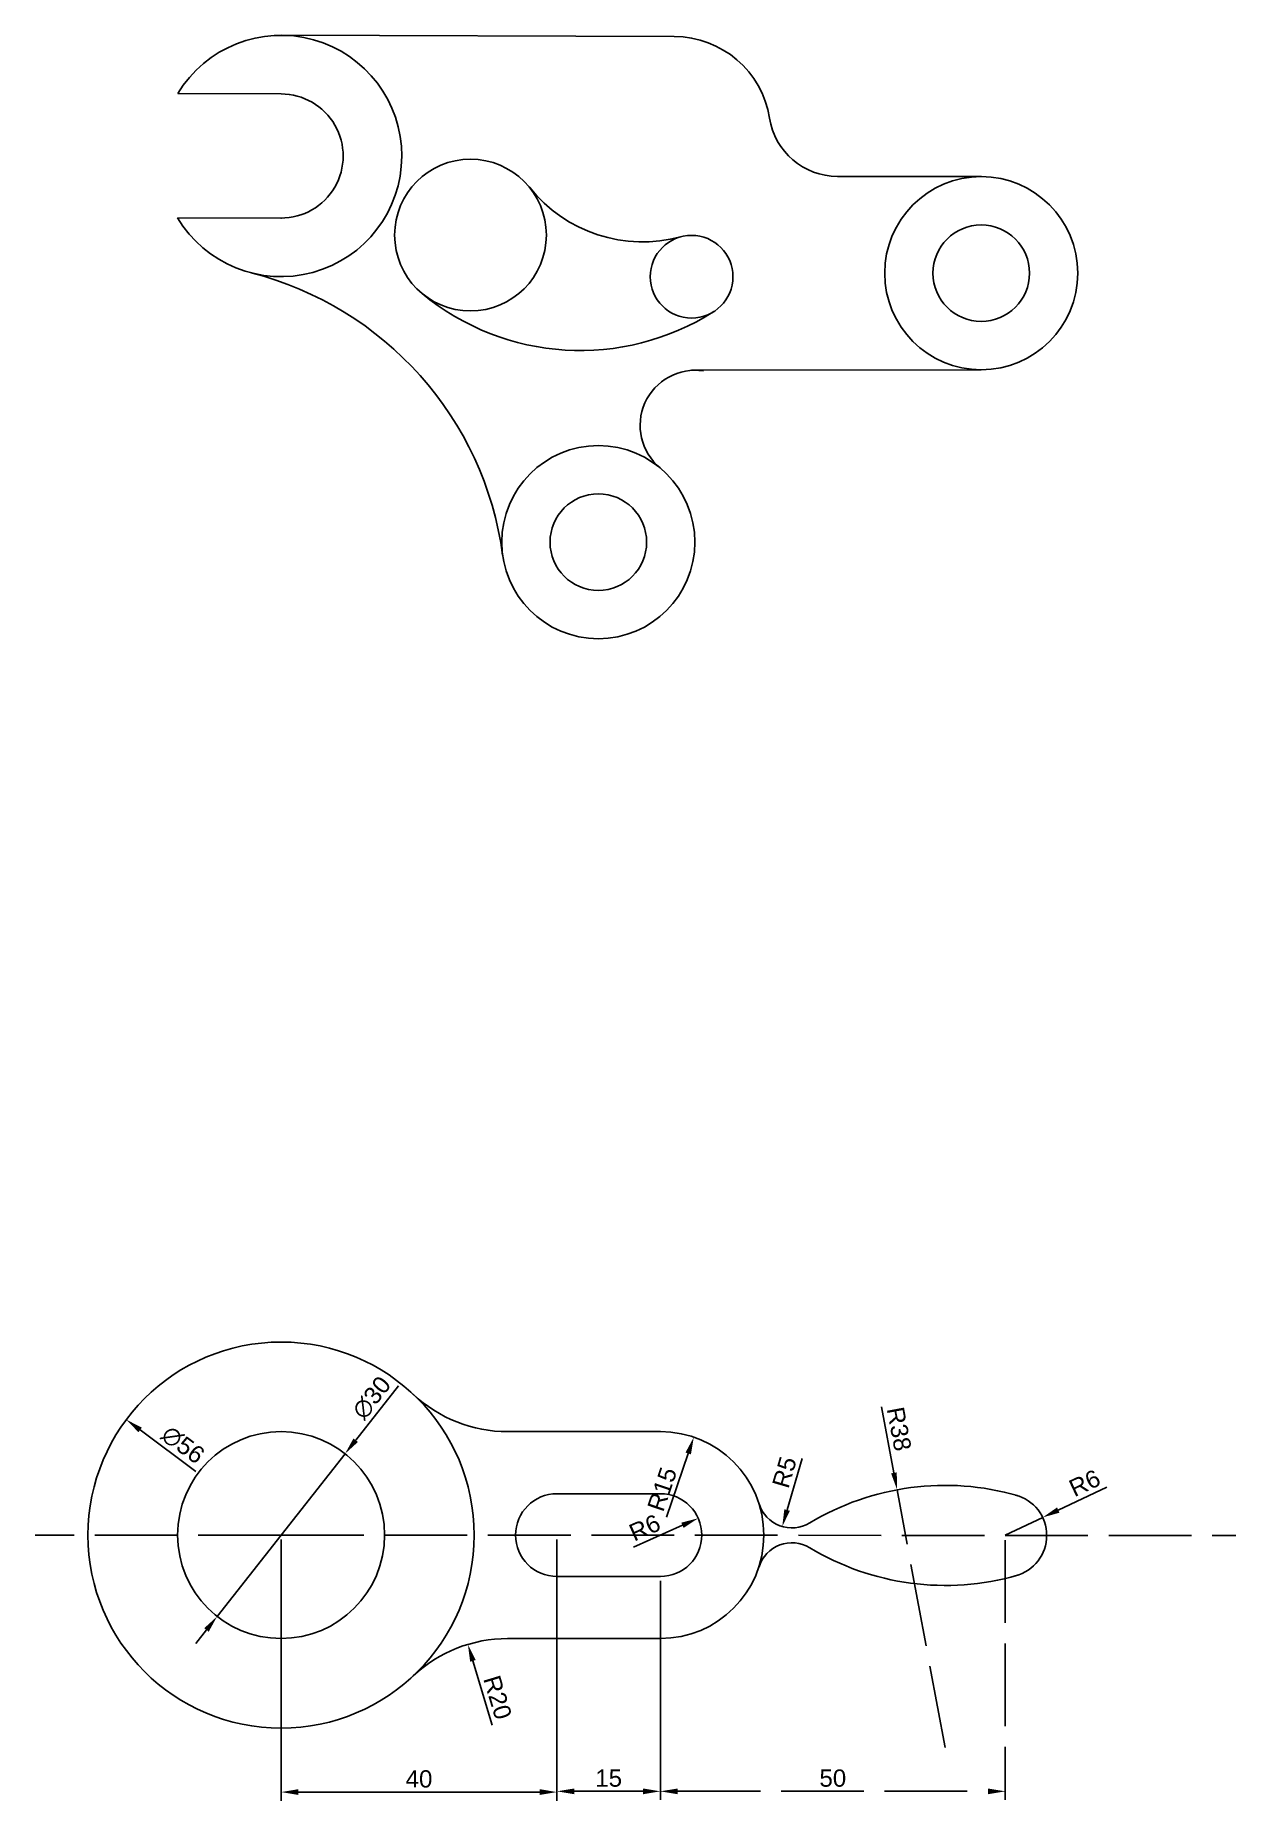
# Model space of a CAD drawing. Header units: millimetres. Extents: x -53352 to 38712, y 161 to 93087.
# Drawn here: x 64.4 to 238.4, y 161.5 to 417.5 of the extents above; entities outside this region: 2.
import ezdxf

# ---------------------------------------------------------------- set-up
doc = ezdxf.new("R2010")
doc.units = ezdxf.units.MM
doc.linetypes.add('ACAD_ISO02W100', pattern=[15, 12, -3])
for name, color, linetype, plot in [('中心线', 1, 'ACAD_ISO02W100', False), ('标注', 3, 'Continuous', False), ('粗实线', 7, 'Continuous', False)]:
    doc.layers.add(name, color=color, linetype=linetype, plot=plot)
doc.styles.get("Standard").update_dxf_attribs({"font": 'arial.ttf'})
doc.dimstyles.new('ISO-25', dxfattribs={"dimtxt": 2.5, "dimasz": 2.5, "dimexe": 1.25, "dimexo": 0.625, "dimtad": 1, "dimtxsty": 'Standard', "dimcen": 2.5, "dimadec": 0, "dimazin": 0, "dimtfac": 1, "dimtmove": 0, "dimatfit": 3, "dimfxl": 1, "dimarcsym": 0})

# ---------------------------------------------------------------- blocks, each defined once
blk = doc.blocks.new('*D4')
at = {"layer": 'Defpoints', "color": 0, "transparency": 16777216}
for p in [(109.27, 211.79), (90.73, 188.21)]:
    blk.add_point(p, dxfattribs=at)
at = {"layer": '标注', "color": 0, "lineweight": -2, "transparency": 16777216}
for p, q in [((117.02, 221.65), (110.82, 213.76)), ((90.73, 188.21), (109.27, 211.79)), ((89.18, 186.24), (87.64, 184.28))]:
    blk.add_line(p, q, dxfattribs=at)
at = {"layer": '标注', "color": 0, "transparency": 16777216}
for points in [[(110.49, 214.01), (111.14, 213.5), (109.27, 211.79)], [(88.86, 186.5), (89.51, 185.99), (90.73, 188.21)]]:
    blk.add_solid(points, dxfattribs=at)
at = {"layer": '标注', "color": 0, "transparency": 16777216, "insert": (113.14, 219.91), "char_height": 2.5, "attachment_point": 5, "rotation": 51.824}
blk.add_mtext('∅30', dxfattribs=at)
blk = doc.blocks.new('*D5')
at = {"layer": 'Defpoints', "color": 0, "transparency": 16777216}
for p in [(77.56, 216.74), (122.44, 183.26)]:
    blk.add_point(p, dxfattribs=at)
at = {"layer": '标注', "color": 0, "lineweight": -2, "transparency": 16777216}
blk.add_line((87.62, 209.24), (79.56, 215.25), dxfattribs=at)
at = {"layer": '标注', "color": 0, "transparency": 16777216}
blk.add_solid([(79.81, 215.58), (79.31, 214.92), (77.56, 216.74)], dxfattribs=at)
at = {"layer": '标注', "color": 0, "transparency": 16777216, "insert": (85.77, 213.08), "char_height": 2.5, "attachment_point": 5, "rotation": 323.2716}
blk.add_mtext('∅56', dxfattribs=at)
blk = doc.blocks.new('*D6')
at = {"layer": 'Defpoints', "color": 0, "linetype": 'Continuous', "transparency": 16777216}
for p in [(100, 200), (140, 200), (140, 162.73)]:
    blk.add_point(p, dxfattribs=at)
at = {"layer": '中心线', "color": 0, "linetype": 'Continuous', "lineweight": -2, "transparency": 16777216}
for p, q in [((100, 199.38), (100, 161.48)), ((140, 199.38), (140, 161.48)), ((102.5, 162.73), (137.5, 162.73))]:
    blk.add_line(p, q, dxfattribs=at)
at = {"layer": '中心线', "color": 0, "linetype": 'Continuous', "transparency": 16777216}
for points in [[(102.5, 163.15), (102.5, 162.32), (100, 162.73)], [(137.5, 163.15), (137.5, 162.32), (140, 162.73)]]:
    blk.add_solid(points, dxfattribs=at)
at = {"layer": '中心线', "color": 0, "linetype": 'Continuous', "transparency": 16777216, "insert": (120, 164.63), "char_height": 2.5, "attachment_point": 5}
blk.add_mtext('40', dxfattribs=at)
blk = doc.blocks.new('*D7')
at = {"layer": 'Defpoints', "color": 0, "linetype": 'Continuous', "transparency": 16777216}
for p in [(140, 194), (155, 194), (155, 162.84)]:
    blk.add_point(p, dxfattribs=at)
at = {"layer": '中心线', "color": 0, "linetype": 'Continuous', "lineweight": -2, "transparency": 16777216}
for p, q in [((140, 193.38), (140, 161.59)), ((155, 193.37), (155, 161.59)), ((142.5, 162.84), (152.5, 162.84))]:
    blk.add_line(p, q, dxfattribs=at)
at = {"layer": '中心线', "color": 0, "linetype": 'Continuous', "transparency": 16777216}
for points in [[(142.5, 163.25), (142.5, 162.42), (140, 162.84)], [(152.5, 163.25), (152.5, 162.42), (155, 162.84)]]:
    blk.add_solid(points, dxfattribs=at)
at = {"layer": '中心线', "color": 0, "linetype": 'Continuous', "transparency": 16777216, "insert": (147.5, 164.74), "char_height": 2.5, "attachment_point": 5}
blk.add_mtext('15', dxfattribs=at)
blk = doc.blocks.new('*D8')
at = {"layer": 'Defpoints', "color": 0, "transparency": 16777216}
for p in [(127.09, 184.15), (132.85, 165)]:
    blk.add_point(p, dxfattribs=at)
at = {"layer": '中心线', "color": 0, "lineweight": -2, "transparency": 16777216}
blk.add_line((130.61, 172.45), (127.81, 181.76), dxfattribs=at)
at = {"layer": '中心线', "color": 0, "transparency": 16777216}
blk.add_solid([(128.21, 181.88), (127.41, 181.64), (127.09, 184.15)], dxfattribs=at)
at = {"layer": '中心线', "color": 0, "transparency": 16777216, "insert": (131.39, 176.46), "char_height": 2.5, "attachment_point": 5, "rotation": 286.7438}
blk.add_mtext('R20', dxfattribs=at)
blk = doc.blocks.new('*D9')
at = {"layer": 'Defpoints', "color": 0, "transparency": 16777216}
for p in [(159.84, 214.2), (155, 200)]:
    blk.add_point(p, dxfattribs=at)
at = {"layer": '中心线', "color": 0, "lineweight": -2, "transparency": 16777216}
blk.add_line((155.89, 202.61), (159.04, 211.83), dxfattribs=at)
at = {"layer": '中心线', "color": 0, "transparency": 16777216}
blk.add_solid([(158.64, 211.97), (159.43, 211.7), (159.84, 214.2)], dxfattribs=at)
at = {"layer": '中心线', "color": 0, "transparency": 16777216, "insert": (155.26, 206.65), "char_height": 2.5, "attachment_point": 5, "rotation": 71.1672}
blk.add_mtext('R15', dxfattribs=at)
blk = doc.blocks.new('*D10')
at = {"layer": 'Defpoints', "color": 0, "transparency": 16777216}
for p in [(160.48, 202.44), (155, 200)]:
    blk.add_point(p, dxfattribs=at)
at = {"layer": '中心线', "color": 0, "lineweight": -2, "transparency": 16777216}
blk.add_line((151.09, 198.26), (158.2, 201.42), dxfattribs=at)
at = {"layer": '中心线', "color": 0, "transparency": 16777216}
blk.add_solid([(158.03, 201.8), (158.37, 201.04), (160.48, 202.44)], dxfattribs=at)
at = {"layer": '中心线', "color": 0, "transparency": 16777216, "insert": (152.73, 201.07), "char_height": 2.5, "attachment_point": 5, "rotation": 24.0142}
blk.add_mtext('R6', dxfattribs=at)
blk = doc.blocks.new('*D11')
at = {"layer": 'Defpoints', "color": 0, "transparency": 16777216}
for p in [(174.07, 206.04), (172.67, 201.24)]:
    blk.add_point(p, dxfattribs=at)
at = {"layer": '中心线', "color": 0, "lineweight": -2, "transparency": 16777216}
blk.add_line((175.55, 211.12), (173.37, 203.64), dxfattribs=at)
at = {"layer": '中心线', "color": 0, "transparency": 16777216}
blk.add_solid([(172.97, 203.75), (173.77, 203.52), (172.67, 201.24)], dxfattribs=at)
at = {"layer": '中心线', "color": 0, "transparency": 16777216, "insert": (172.99, 209.11), "char_height": 2.5, "attachment_point": 5, "rotation": 73.7543}
blk.add_mtext('R5', dxfattribs=at)
blk = doc.blocks.new('*D12')
at = {"layer": 'Defpoints', "color": 0, "transparency": 16777216}
for p in [(189.32, 206.57), (196.27, 169.21)]:
    blk.add_point(p, dxfattribs=at)
at = {"layer": '中心线', "color": 0, "lineweight": -2, "transparency": 16777216}
for p, q in [((187.08, 218.59), (188.86, 209.03)), ((196.27, 169.21), (189.32, 206.57))]:
    blk.add_line(p, q, dxfattribs=at)
at = {"layer": '中心线', "color": 0, "transparency": 16777216}
blk.add_solid([(189.27, 209.1), (188.45, 208.95), (189.32, 206.57)], dxfattribs=at)
at = {"layer": '中心线', "color": 0, "transparency": 16777216, "insert": (189.61, 215.39), "char_height": 2.5, "attachment_point": 5, "rotation": 280.5452}
blk.add_mtext('R38', dxfattribs=at)
blk = doc.blocks.new('*D13')
at = {"layer": 'Defpoints', "color": 0, "transparency": 16777216}
for p in [(210.43, 202.56), (205, 200)]:
    blk.add_point(p, dxfattribs=at)
at = {"layer": '中心线', "color": 0, "lineweight": -2, "transparency": 16777216}
for p, q in [((219.72, 206.95), (212.69, 203.63)), ((205, 200), (210.43, 202.56))]:
    blk.add_line(p, q, dxfattribs=at)
at = {"layer": '中心线', "color": 0, "transparency": 16777216}
blk.add_solid([(212.51, 204.01), (212.86, 203.25), (210.43, 202.56)], dxfattribs=at)
at = {"layer": '中心线', "color": 0, "transparency": 16777216, "insert": (216.52, 207.54), "char_height": 2.5, "attachment_point": 5, "rotation": 25.2814}
blk.add_mtext('R6', dxfattribs=at)
blk = doc.blocks.new('*D14')
at = {"layer": 'Defpoints', "color": 0, "transparency": 16777216}
for p in [(205, 199.9), (155, 194), (205, 162.84)]:
    blk.add_point(p, dxfattribs=at)
at = {"layer": '中心线', "color": 0, "lineweight": -2, "transparency": 16777216}
for p, q in [((205, 199.28), (205, 161.59)), ((155, 193.37), (155, 161.59)), ((157.5, 162.84), (202.5, 162.84))]:
    blk.add_line(p, q, dxfattribs=at)
at = {"layer": '中心线', "color": 0, "transparency": 16777216}
for points in [[(157.5, 163.25), (157.5, 162.42), (155, 162.84)], [(202.5, 163.25), (202.5, 162.42), (205, 162.84)]]:
    blk.add_solid(points, dxfattribs=at)
at = {"layer": '中心线', "color": 0, "transparency": 16777216, "insert": (180, 164.74), "char_height": 2.5, "attachment_point": 5}
blk.add_mtext('50', dxfattribs=at)

msp = doc.modelspace()

# ---------------------------------------------------------------- linework, layer by layer
at = {"layer": '中心线'}
for q in [(64.364, 200), (238.414, 199.936)]:
    msp.add_line((100, 200), q, dxfattribs=at)
at = {"layer": '粗实线'}
for p, q in [((100, 417.5), (100, 417.5)), ((100, 417.5), (100, 417.5)), ((100, 417.5), (157, 417.316)), ((100, 409), (85.018, 409.043)), ((100, 409), (100, 409)), ((100, 409), (100, 409)), ((100, 409), (100, 409)), ((100, 409), (100, 409)), ((201.542, 397.003), (180.695, 397.035)), ((99.948, 391), (84.966, 391.043)), ((99.948, 391), (100.037, 391)), ((201.52, 369.003), (159.52, 368.931)), ((140, 215), (132.848, 215)), ((140, 215), (155, 215)), ((140, 206), (155, 206)), ((140, 194), (155, 194)), ((140, 185), (132.848, 185)), ((140, 185), (155, 185))]:
    msp.add_line(p, q, dxfattribs=at)
for centre, radius in [((38703.106, 93077.649), 9), ((-53347.228, 84415.619), 5), ((127.461, 388.528), 11), ((201.52, 383.003), 14), ((201.52, 383.003), 7), ((159.523, 382.491), 6), ((146, 344), 14), ((146, 344), 7), ((100, 200), 28), ((100, 200), 15)]:
    msp.add_circle(centre, radius, dxfattribs=at)
for centre, radius, start, end in [((100, 400), 17.5, 210.78429, 148.88484), ((157, 403.316), 14, 8.91447, 90), ((100, 400), 9, 269.76584, 90), ((180.71, 407.035), 10, 188.91447, 269.91268), ((152.43, 408.542), 21, 218.71485, 285.23145), ((83.568, 335.562), 49, 7.69692, 75.69381), ((143.399, 407.789), 36, 230.39364, 302.51194), ((160.06, 360.921), 8, 81.49388, 230.27595), ((132.848, 235), 20, 226.81658, 270), ((155, 200), 15, 270, 90), ((140, 200), 6, 90, 270), ((155, 200), 6, 270, 90), ((196.271, 169.212), 38, 73.96735, 121.08883), ((205, 200), 6, 359.5072, 75.46201), ((174.067, 206.036), 5, 197.56573, 301.08883), ((205, 199.902), 6, 284.48471, 0.43953), ((174.062, 193.895), 5, 58.85789, 162.38099), ((196.3, 230.698), 38, 238.85789, 285.97937), ((132.848, 165), 20, 90, 133.18342)]:
    msp.add_arc(centre, radius, start, end, dxfattribs=at)

# ---------------------------------------------------------------- dimensions: what is measured, and where the dimension line sits
at = {"layer": '中心线', "color": 3}
for center, mpoint, picture, middle in [((196.271, 169.212), (189.317, 206.57), '*D12', (189.61, 215.387)), ((205, 200), (210.425, 202.562), '*D13', (216.521, 207.544))]:
    dim = msp.add_radius_dim(center=center, mpoint=mpoint, dimstyle='ISO-25', dxfattribs=at)
    dim.commit()
    dim.dimension.update_dxf_attribs({"geometry": picture, "text_midpoint": middle})
for center, mpoint, picture, middle in [((155, 200), (159.842, 214.197), '*D9', (157.059, 206.037)), ((174.067, 206.036), (172.669, 201.236), '*D11', (174.809, 208.58)), ((155, 200), (160.481, 202.442), '*D10', (153.502, 199.333)), ((132.848, 165), (127.086, 184.152), '*D8', (129.566, 175.909))]:
    dim = msp.add_radius_dim(center=center, mpoint=mpoint, dimstyle='ISO-25', dxfattribs=at)
    dim.commit()
    dim.dimension.update_dxf_attribs({"geometry": picture, "text_midpoint": middle, "dimtype": 164})
at = {"layer": '中心线', "color": 3, "linetype": 'Continuous'}
for base, p1, p2, picture, middle in [((140, 162.732), (100, 200), (140, 200), '*D6', (120, 164.634)), ((155, 162.838), (140, 194), (155, 193.999), '*D7', (147.5, 164.739))]:
    dim = msp.add_linear_dim(base=base, p1=p1, p2=p2, dimstyle='ISO-25', dxfattribs=at)
    dim.commit()
    dim.dimension.update_dxf_attribs({"geometry": picture, "text_midpoint": middle})
at = {"layer": '中心线', "color": 3}
dim = msp.add_linear_dim(base=(205, 162.838), p1=(155, 193.999), p2=(205, 199.902), dimstyle='ISO-25', override={"dimtmove": 1}, dxfattribs=at)
dim.commit()
dim.dimension.update_dxf_attribs({"geometry": '*D14', "text_midpoint": (180, 164.739)})
at = {"layer": '标注'}
dim = msp.add_diameter_dim_2p(p1=(90.729, 188.208), p2=(109.271, 211.792), dimstyle='ISO-25', dxfattribs=at)
dim.commit()
dim.dimension.update_dxf_attribs({"geometry": '*D4', "text_midpoint": (114.693, 218.687)})
dim = msp.add_diameter_dim_2p(p1=(122.441, 183.255), p2=(77.559, 216.745), dimstyle='ISO-25', dxfattribs=at)
dim.commit()
dim.dimension.update_dxf_attribs({"geometry": '*D5', "text_midpoint": (84.591, 211.497), "dimtype": 163})

doc.saveas('drawing.dxf')
